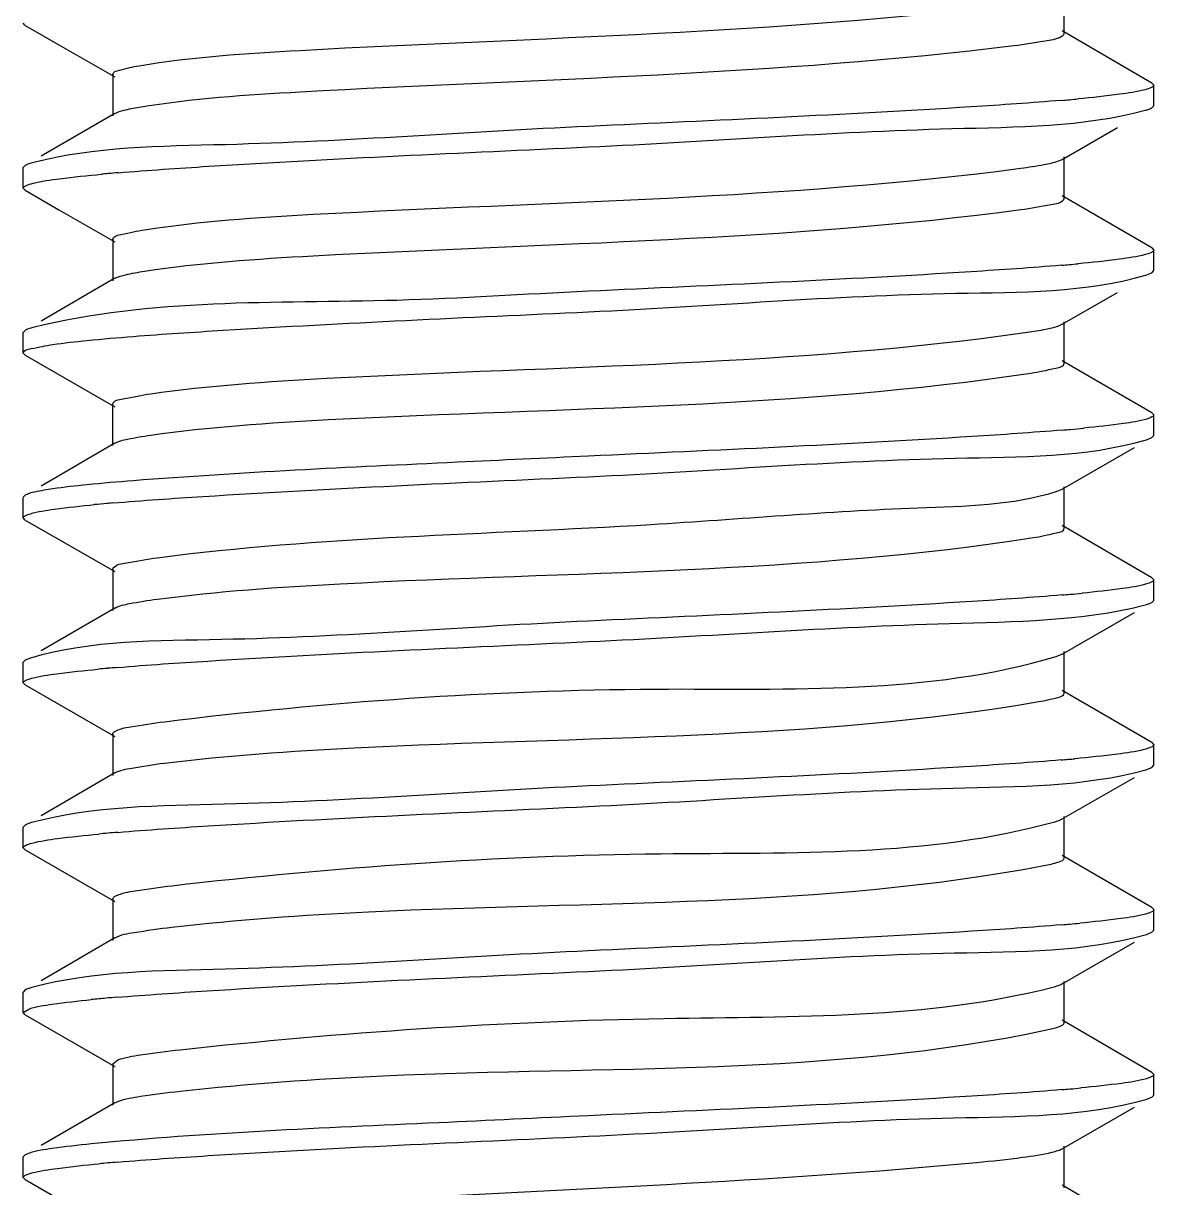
# Model space of a CAD drawing. Extents: x 1247970 to 1725648, y 860327 to 1277876.
# Drawn here: x 1330866.7 to 1330928.2, y 1200499.2 to 1200562.5 of the extents above; entities that cross this region are included whole.
import ezdxf

# ---------------------------------------------------------------- set-up
doc = ezdxf.new("R2010")
doc.units = 0
doc.header["$LTSCALE"] = 1000
doc.header["$MEASUREMENT"] = 0
doc.layers.get('0').update_dxf_attribs({"color": 254})
doc.layers.add('TK', color=4, linetype='Continuous')

# ---------------------------------------------------------------- blocks, each defined once
blk = doc.blocks.new('A$C63786A89')
at = {"linetype": 'Continuous'}
for p, q in [((-2093.675, 7918.257), (-2093.675, 7920.513)), ((-2150.231, 7918.696), (-2150.332, 7918.812)), ((-2150.231, 7918.696), (-2148.39, 7917.64)), ((-2088.903, 7915.56), (-2093.792, 7918.393)), ((-2148.39, 7917.64), (-2145.341, 7915.889)), ((-2145.461, 7916.027), (-2145.461, 7913.771)), ((-2088.903, 7915.56), (-2088.804, 7915.445)), ((-2088.804, 7914.325), (-2088.804, 7915.445)), ((-2088.904, 7914.21), (-2088.804, 7914.325)), ((-2145.343, 7913.907), (-2149.364, 7911.576)), ((-2093.794, 7911.403), (-2090.775, 7913.136)), ((-2093.988, 7911.318), (-2093.795, 7911.403)), ((-2093.675, 7909.284), (-2093.675, 7911.54)), ((-2150.233, 7911.073), (-2150.332, 7910.958)), ((-2150.332, 7909.839), (-2150.332, 7910.959)), ((-2150.231, 7909.723), (-2150.332, 7909.84)), ((-2150.231, 7909.723), (-2148.39, 7908.667)), ((-2088.903, 7906.587), (-2093.792, 7909.42)), ((-2093.695, 7909.228), (-2093.675, 7909.284)), ((-2148.39, 7908.667), (-2145.341, 7906.917)), ((-2145.461, 7907.054), (-2145.461, 7904.798)), ((-2088.903, 7906.587), (-2088.804, 7906.472)), ((-2088.804, 7905.353), (-2088.804, 7906.472)), ((-2145.343, 7904.934), (-2149.364, 7902.604)), ((-2089.174, 7905.131), (-2088.905, 7905.237)), ((-2088.904, 7905.237), (-2088.804, 7905.353)), ((-2093.794, 7902.43), (-2090.775, 7904.164)), ((-2094.021, 7902.334), (-2093.795, 7902.43)), ((-2093.675, 7900.311), (-2093.675, 7902.568)), ((-2150.233, 7902.1), (-2150.332, 7901.986)), ((-2150.332, 7900.866), (-2150.332, 7901.986)), ((-2150.332, 7900.866), (-2150.33, 7900.882)), ((-2150.231, 7900.75), (-2150.332, 7900.866)), ((-2150.231, 7900.75), (-2145.341, 7897.944)), ((-2088.903, 7897.614), (-2093.792, 7900.448)), ((-2145.459, 7895.841), (-2145.459, 7898.097)), ((-2088.903, 7897.614), (-2088.804, 7897.499)), ((-2088.804, 7896.38), (-2088.804, 7897.499)), ((-2145.343, 7895.961), (-2149.364, 7893.631)), ((-2089.191, 7896.153), (-2088.905, 7896.264)), ((-2088.905, 7896.264), (-2088.804, 7896.38)), ((-2093.794, 7893.457), (-2089.847, 7895.724)), ((-2094.064, 7893.347), (-2093.795, 7893.457)), ((-2093.675, 7891.339), (-2093.675, 7893.595)), ((-2150.332, 7891.893), (-2150.332, 7893.013)), ((-2150.233, 7893.127), (-2150.33, 7893.029)), ((-2150.231, 7891.778), (-2150.332, 7891.893)), ((-2150.231, 7891.778), (-2145.341, 7888.971)), ((-2088.903, 7888.641), (-2093.792, 7891.475)), ((-2145.461, 7889.108), (-2145.461, 7886.852)), ((-2145.46, 7889.108), (-2145.434, 7889.173)), ((-2088.903, 7888.641), (-2088.804, 7888.527)), ((-2088.804, 7887.407), (-2088.804, 7888.526)), ((-2088.905, 7887.291), (-2088.804, 7887.406)), ((-2145.343, 7886.988), (-2149.364, 7884.658)), ((-2093.794, 7884.484), (-2089.847, 7886.751)), ((-2094.119, 7884.357), (-2093.796, 7884.484)), ((-2093.675, 7882.366), (-2093.675, 7884.622)), ((-2150.233, 7884.155), (-2150.332, 7884.04)), ((-2150.332, 7882.92), (-2150.332, 7884.04)), ((-2149.946, 7884.266), (-2150.232, 7884.155)), ((-2150.231, 7882.805), (-2150.332, 7882.92)), ((-2150.231, 7882.805), (-2145.341, 7879.998)), ((-2088.903, 7879.668), (-2093.792, 7882.502)), ((-2145.461, 7880.135), (-2145.461, 7877.879)), ((-2088.903, 7879.668), (-2088.804, 7879.553)), ((-2088.804, 7878.434), (-2088.804, 7879.554)), ((-2089.239, 7878.193), (-2088.905, 7878.318)), ((-2088.905, 7878.318), (-2088.804, 7878.434)), ((-2145.343, 7878.015), (-2149.364, 7875.685)), ((-2093.794, 7875.512), (-2089.847, 7877.778)), ((-2093.675, 7873.393), (-2093.675, 7875.649)), ((-2150.233, 7875.182), (-2150.332, 7875.067)), ((-2150.332, 7873.948), (-2150.332, 7875.067)), ((-2150.231, 7873.832), (-2150.332, 7873.948)), ((-2150.231, 7873.832), (-2145.341, 7871.025)), ((-2088.903, 7870.695), (-2093.792, 7873.529)), ((-2145.461, 7871.163), (-2145.461, 7868.907)), ((-2088.903, 7870.695), (-2088.804, 7870.581)), ((-2088.804, 7869.461), (-2088.804, 7870.581)), ((-2089.204, 7869.23), (-2088.905, 7869.346)), ((-2088.905, 7869.346), (-2088.804, 7869.462)), ((-2145.343, 7869.043), (-2149.364, 7866.712)), ((-2093.794, 7866.539), (-2089.847, 7868.805)), ((-2150.233, 7866.209), (-2150.332, 7866.094)), ((-2150.332, 7864.975), (-2150.332, 7866.094)), ((-2093.675, 7864.42), (-2093.675, 7866.676)), ((-2150.332, 7864.975), (-2149.997, 7865.186)), ((-2150.231, 7864.859), (-2150.332, 7864.975)), ((-2150.231, 7864.859), (-2145.341, 7862.052)), ((-2088.903, 7861.722), (-2093.792, 7864.556)), ((-2145.461, 7862.19), (-2145.179, 7862.401)), ((-2145.461, 7862.19), (-2145.461, 7859.934)), ((-2088.903, 7861.722), (-2088.804, 7861.609)), ((-2088.804, 7860.488), (-2088.804, 7861.608)), ((-2088.905, 7860.373), (-2088.804, 7860.489)), ((-2145.343, 7860.07), (-2149.364, 7857.739)), ((-2145.343, 7860.07), (-2145.179, 7860.145)), ((-2093.794, 7857.566), (-2089.847, 7859.832)), ((-2089.227, 7860.251), (-2088.905, 7860.373)), ((-2150.233, 7857.236), (-2150.332, 7857.122)), ((-2149.997, 7857.332), (-2150.233, 7857.236)), ((-2093.675, 7855.447), (-2093.675, 7857.703)), ((-2150.332, 7856.002), (-2150.332, 7857.121)), ((-2150.231, 7855.886), (-2150.332, 7856.002)), ((-2150.231, 7855.886), (-2145.341, 7853.08)), ((-2088.903, 7852.75), (-2093.792, 7855.583))]:
    blk.add_line(p, q, dxfattribs=at)
for centre, radius, start, end in [((-2104.143, 8036.444), 122.262, 274.84405, 275.043), ((-2102.589, 8018.859), 104.609, 275.04172, 275.30081), ((-2136.245, 7803.067), 107.981, 95.02598, 95.21875), ((-2134.689, 7785.34), 125.776, 94.7799, 95.0244), ((-2104.14, 8027.446), 122.237, 274.84417, 275.04362), ((-2102.575, 8009.734), 104.456, 275.04226, 275.30483), ((-2103.971, 8016.526), 120.283, 274.86449, 275.07663), ((-2101.944, 7993.837), 97.503, 275.06985, 275.49627), ((-2135.305, 7774.468), 118.675, 94.90975, 95.06829), ((-2137.035, 7793.85), 99.216, 95.06194, 95.44821), ((-2104.018, 8008.09), 120.822, 274.85893, 275.06692), ((-2102.133, 7986.921), 99.569, 275.06211, 275.43645), ((-2136.64, 7780.541), 103.57, 95.04434, 95.32965), ((-2134.796, 7759.657), 124.536, 94.79108, 95.04483), ((-2102.95, 7986.985), 108.642, 275.02465, 275.20121), ((-2104.249, 8001.774), 123.489, 274.83116, 275.02414), ((-2136.553, 7770.602), 104.54, 95.04051, 95.30428), ((-2134.776, 7750.457), 124.763, 94.78942, 95.04046), ((-2104.092, 7990.992), 121.673, 274.84986, 275.05337), ((-2102.385, 7971.749), 102.354, 275.05071, 275.36048), ((-2137.427, 7771.258), 94.872, 95.07946, 95.56604), ((-2135.041, 7744.593), 121.644, 94.81412, 95.0871), ((-2104.055, 7981.593), 121.245, 274.85454, 275.05949), ((-2102.276, 7961.573), 101.146, 275.05598, 275.39238), ((-2136.518, 7752.271), 104.927, 95.03893, 95.29401), ((-2134.769, 7732.426), 124.849, 94.78869, 95.03867)]:
    blk.add_arc(centre, radius, start, end, dxfattribs=at)
for points, knots in [([(-2144.032, 7916.503), (-2141.136, 7916.991), (-2125.223, 7918.006), (-2109.295, 7918.264), (-2096.417, 7919.85)], [0, 0, 0, 0, 0.184569, 1, 1, 1, 1]), ([(-2096.417, 7917.594), (-2095.812, 7917.669), (-2094.937, 7917.825), (-2093.987, 7917.971), (-2093.745, 7918.152)], [0, 0, 0, 0, 0.66863, 1, 1, 1, 1]), ([(-2093.745, 7918.152), (-2093.725, 7918.167), (-2093.692, 7918.196), (-2093.675, 7918.239), (-2093.675, 7918.257)], [0, 0, 0, 0, 0.573432, 1, 1, 1, 1]), ([(-2144.032, 7914.247), (-2141.136, 7914.735), (-2125.223, 7915.75), (-2109.295, 7916.008), (-2096.417, 7917.594)], [0, 0, 0, 0, 0.184569, 1, 1, 1, 1]), ([(-2145.46, 7916.027), (-2145.459, 7916.171), (-2144.785, 7916.349), (-2144.391, 7916.443), (-2144.032, 7916.503)], [0, 0, 0, 0, 0.283339, 1, 1, 1, 1]), ([(-2089.274, 7915.195), (-2089.728, 7915.074), (-2090.949, 7914.899), (-2092.169, 7914.767), (-2092.924, 7914.697)], [0, 0, 0, 0, 0.382673, 1, 1, 1, 1]), ([(-2088.805, 7915.445), (-2088.805, 7915.388), (-2088.997, 7915.267), (-2089.154, 7915.227), (-2089.274, 7915.195)], [0, 0, 0, 0, 0.314665, 1, 1, 1, 1]), ([(-2145.342, 7913.907), (-2145.196, 7913.991), (-2144.753, 7914.113), (-2144.312, 7914.2), (-2144.032, 7914.247)], [0, 0, 0, 0, 0.372448, 1, 1, 1, 1]), ([(-2093.818, 7914.618), (-2095.456, 7914.479), (-2104.034, 7913.896), (-2112.623, 7913.524), (-2119.568, 7913.202)], [0, 0, 0, 0, 0.191225, 1, 1, 1, 1]), ([(-2119.568, 7912.082), (-2112.974, 7912.388), (-2102.942, 7913.183), (-2092.673, 7913.166), (-2089.27, 7914.076)], [0, 0, 0, 0, 0.652031, 1, 1, 1, 1]), ([(-2089.27, 7914.076), (-2089.198, 7914.096), (-2089.073, 7914.133), (-2088.953, 7914.183), (-2088.905, 7914.21)], [0, 0, 0, 0, 0.580369, 1, 1, 1, 1]), ([(-2119.568, 7913.202), (-2126.153, 7912.896), (-2136.184, 7912.11), (-2146.444, 7912.112), (-2149.853, 7911.211)], [0, 0, 0, 0, 0.651492, 1, 1, 1, 1]), ([(-2145.17, 7910.678), (-2143.532, 7910.815), (-2135.003, 7911.391), (-2126.463, 7911.762), (-2119.568, 7912.082)], [0, 0, 0, 0, 0.192343, 1, 1, 1, 1]), ([(-2149.853, 7911.211), (-2149.929, 7911.191), (-2150.058, 7911.153), (-2150.183, 7911.101), (-2150.232, 7911.073)], [0, 0, 0, 0, 0.582536, 1, 1, 1, 1]), ([(-2096.035, 7910.926), (-2095.615, 7910.981), (-2094.928, 7911.085), (-2094.244, 7911.227), (-2093.988, 7911.318)], [0, 0, 0, 0, 0.609532, 1, 1, 1, 1]), ([(-2149.797, 7910.106), (-2149.326, 7910.224), (-2148.08, 7910.399), (-2146.833, 7910.53), (-2146.067, 7910.6)], [0, 0, 0, 0, 0.387005, 1, 1, 1, 1]), ([(-2143.729, 7907.579), (-2140.692, 7908.045), (-2124.766, 7909.094), (-2108.79, 7909.239), (-2096.035, 7910.926)], [0, 0, 0, 0, 0.192759, 1, 1, 1, 1]), ([(-2150.33, 7909.84), (-2150.329, 7909.903), (-2150.107, 7910.028), (-2149.933, 7910.072), (-2149.797, 7910.106)], [0, 0, 0, 0, 0.309984, 1, 1, 1, 1]), ([(-2096.035, 7908.67), (-2095.483, 7908.743), (-2094.755, 7908.909), (-2093.841, 7909.026), (-2093.695, 7909.228)], [0, 0, 0, 0, 0.690989, 1, 1, 1, 1]), ([(-2143.729, 7905.323), (-2140.692, 7905.789), (-2124.766, 7906.838), (-2108.79, 7906.983), (-2096.035, 7908.67)], [0, 0, 0, 0, 0.192759, 1, 1, 1, 1]), ([(-2145.461, 7907.054), (-2145.46, 7907.224), (-2144.623, 7907.398), (-2144.164, 7907.513), (-2143.729, 7907.579)], [0, 0, 0, 0, 0.279022, 1, 1, 1, 1]), ([(-2089.27, 7906.223), (-2089.724, 7906.102), (-2090.944, 7905.926), (-2092.163, 7905.795), (-2092.917, 7905.725)], [0, 0, 0, 0, 0.382429, 1, 1, 1, 1]), ([(-2088.805, 7906.472), (-2088.805, 7906.415), (-2088.995, 7906.295), (-2089.151, 7906.255), (-2089.27, 7906.223)], [0, 0, 0, 0, 0.315002, 1, 1, 1, 1]), ([(-2093.818, 7905.645), (-2095.456, 7905.506), (-2104.033, 7904.923), (-2112.622, 7904.551), (-2119.568, 7904.229)], [0, 0, 0, 0, 0.191214, 1, 1, 1, 1]), ([(-2145.342, 7904.934), (-2145.167, 7905.035), (-2144.618, 7905.17), (-2144.077, 7905.27), (-2143.729, 7905.323)], [0, 0, 0, 0, 0.364209, 1, 1, 1, 1]), ([(-2119.568, 7903.109), (-2112.899, 7903.419), (-2102.86, 7904.293), (-2092.508, 7904.131), (-2089.174, 7905.131)], [0, 0, 0, 0, 0.657328, 1, 1, 1, 1]), ([(-2119.568, 7904.229), (-2123.046, 7904.067), (-2133.092, 7903.386), (-2143.378, 7903.859), (-2149.797, 7902.252)], [0, 0, 0, 0, 0.344782, 1, 1, 1, 1]), ([(-2144.352, 7901.772), (-2142.718, 7901.9), (-2134.461, 7902.438), (-2126.195, 7902.802), (-2119.568, 7903.109)], [0, 0, 0, 0, 0.198122, 1, 1, 1, 1]), ([(-2149.797, 7902.252), (-2149.885, 7902.23), (-2150.033, 7902.189), (-2150.177, 7902.132), (-2150.232, 7902.1)], [0, 0, 0, 0, 0.588369, 1, 1, 1, 1]), ([(-2095.681, 7902.002), (-2095.347, 7902.049), (-2094.79, 7902.139), (-2094.237, 7902.261), (-2094.021, 7902.334)], [0, 0, 0, 0, 0.59712, 1, 1, 1, 1]), ([(-2148.726, 7901.33), (-2148.108, 7901.42), (-2146.651, 7901.581), (-2145.19, 7901.706), (-2144.352, 7901.772)], [0, 0, 0, 0, 0.426291, 1, 1, 1, 1]), ([(-2143.397, 7898.655), (-2140.225, 7899.103), (-2124.3, 7900.175), (-2108.294, 7900.199), (-2095.681, 7902.002)], [0, 0, 0, 0, 0.200934, 1, 1, 1, 1]), ([(-2150.33, 7900.882), (-2150.291, 7901.04), (-2149.574, 7901.153), (-2149.12, 7901.272), (-2148.726, 7901.33)], [0, 0, 0, 0, 0.289379, 1, 1, 1, 1]), ([(-2095.484, 7899.775), (-2095.029, 7899.843), (-2094.554, 7899.963), (-2093.674, 7900.135), (-2093.675, 7900.311)], [0, 0, 0, 0, 0.721883, 1, 1, 1, 1]), ([(-2143.397, 7896.399), (-2140.189, 7896.852), (-2124.199, 7897.932), (-2108.113, 7897.876), (-2095.484, 7899.775)], [0, 0, 0, 0, 0.202389, 1, 1, 1, 1]), ([(-2145.459, 7898.097), (-2145.418, 7898.299), (-2144.476, 7898.43), (-2143.904, 7898.583), (-2143.397, 7898.655)], [0, 0, 0, 0, 0.28649, 1, 1, 1, 1]), ([(-2089.174, 7897.277), (-2089.59, 7897.152), (-2090.74, 7896.981), (-2091.886, 7896.851), (-2092.605, 7896.782)], [0, 0, 0, 0, 0.375655, 1, 1, 1, 1]), ([(-2088.805, 7897.499), (-2088.805, 7897.451), (-2088.949, 7897.343), (-2089.079, 7897.306), (-2089.174, 7897.277)], [0, 0, 0, 0, 0.325485, 1, 1, 1, 1]), ([(-2093.771, 7896.676), (-2095.409, 7896.537), (-2104.002, 7895.952), (-2112.606, 7895.579), (-2119.568, 7895.256)], [0, 0, 0, 0, 0.190804, 1, 1, 1, 1]), ([(-2145.342, 7895.961), (-2145.136, 7896.08), (-2144.471, 7896.226), (-2143.821, 7896.339), (-2143.397, 7896.399)], [0, 0, 0, 0, 0.357344, 1, 1, 1, 1]), ([(-2119.568, 7894.137), (-2112.913, 7894.445), (-2102.874, 7895.304), (-2092.538, 7895.17), (-2089.191, 7896.153)], [0, 0, 0, 0, 0.656341, 1, 1, 1, 1]), ([(-2119.568, 7895.256), (-2121.946, 7895.146), (-2130.21, 7894.755), (-2138.477, 7894.378), (-2144.352, 7893.918)], [0, 0, 0, 0, 0.287778, 1, 1, 1, 1]), ([(-2145.462, 7892.708), (-2143.825, 7892.848), (-2135.199, 7893.439), (-2126.562, 7893.812), (-2119.568, 7894.137)], [0, 0, 0, 0, 0.190064, 1, 1, 1, 1]), ([(-2148.726, 7893.476), (-2149.053, 7893.429), (-2149.557, 7893.339), (-2150.071, 7893.22), (-2150.232, 7893.127)], [0, 0, 0, 0, 0.640288, 1, 1, 1, 1]), ([(-2144.352, 7893.918), (-2145.19, 7893.853), (-2146.651, 7893.728), (-2148.108, 7893.566), (-2148.726, 7893.476)], [0, 0, 0, 0, 0.573709, 1, 1, 1, 1]), ([(-2143.038, 7889.731), (-2134.139, 7890.893), (-2120.23, 7891.049), (-2104.019, 7892.481), (-2096.488, 7892.572), (-2094.064, 7893.347)], [0, 0, 0, 0, 0.548146, 0.844542, 1, 1, 1, 1]), ([(-2150.33, 7891.893), (-2150.331, 7891.942), (-2150.18, 7892.053), (-2150.045, 7892.091), (-2149.946, 7892.12)], [0, 0, 0, 0, 0.323337, 1, 1, 1, 1]), ([(-2149.946, 7892.12), (-2149.521, 7892.245), (-2148.352, 7892.418), (-2147.185, 7892.548), (-2146.455, 7892.618)], [0, 0, 0, 0, 0.37658, 1, 1, 1, 1]), ([(-2143.038, 7887.475), (-2139.734, 7887.906), (-2123.829, 7889.002), (-2107.806, 7888.883), (-2095.354, 7890.821)], [0, 0, 0, 0, 0.209115, 1, 1, 1, 1]), ([(-2095.354, 7890.821), (-2094.932, 7890.887), (-2094.484, 7890.998), (-2093.676, 7891.173), (-2093.675, 7891.339)], [0, 0, 0, 0, 0.720329, 1, 1, 1, 1]), ([(-2145.434, 7889.173), (-2145.27, 7889.372), (-2144.354, 7889.493), (-2143.599, 7889.658), (-2143.038, 7889.731)], [0, 0, 0, 0, 0.313059, 1, 1, 1, 1]), ([(-2089.191, 7888.3), (-2089.618, 7888.174), (-2090.793, 7888.001), (-2091.966, 7887.87), (-2092.699, 7887.8)], [0, 0, 0, 0, 0.376512, 1, 1, 1, 1]), ([(-2088.805, 7888.527), (-2088.804, 7888.477), (-2088.956, 7888.366), (-2089.091, 7888.329), (-2089.191, 7888.3)], [0, 0, 0, 0, 0.323091, 1, 1, 1, 1]), ([(-2093.784, 7887.702), (-2095.422, 7887.563), (-2104.01, 7886.979), (-2112.611, 7886.606), (-2119.568, 7886.283)], [0, 0, 0, 0, 0.190924, 1, 1, 1, 1]), ([(-2145.343, 7886.988), (-2145.104, 7887.126), (-2144.312, 7887.281), (-2143.545, 7887.409), (-2143.038, 7887.475)], [0, 0, 0, 0, 0.350959, 1, 1, 1, 1]), ([(-2119.568, 7885.164), (-2113.02, 7885.468), (-2102.997, 7886.223), (-2092.774, 7886.277), (-2089.334, 7887.141)], [0, 0, 0, 0, 0.6489, 1, 1, 1, 1]), ([(-2089.334, 7887.141), (-2089.248, 7887.163), (-2089.102, 7887.204), (-2088.96, 7887.26), (-2088.906, 7887.291)], [0, 0, 0, 0, 0.587153, 1, 1, 1, 1]), ([(-2119.568, 7886.283), (-2126.223, 7885.974), (-2136.262, 7885.115), (-2146.6, 7885.25), (-2149.946, 7884.266)], [0, 0, 0, 0, 0.656407, 1, 1, 1, 1]), ([(-2145.197, 7883.757), (-2143.559, 7883.895), (-2135.022, 7884.472), (-2126.473, 7884.843), (-2119.568, 7885.164)], [0, 0, 0, 0, 0.19211, 1, 1, 1, 1]), ([(-2142.652, 7880.807), (-2133.778, 7881.887), (-2117.691, 7883.06), (-2101.093, 7882.265), (-2094.119, 7884.357)], [0, 0, 0, 0, 0.551104, 1, 1, 1, 1]), ([(-2149.879, 7883.166), (-2149.43, 7883.288), (-2148.22, 7883.462), (-2147.011, 7883.593), (-2146.26, 7883.664)], [0, 0, 0, 0, 0.381514, 1, 1, 1, 1]), ([(-2150.33, 7882.92), (-2150.33, 7882.976), (-2150.147, 7883.095), (-2149.995, 7883.134), (-2149.879, 7883.166)], [0, 0, 0, 0, 0.316351, 1, 1, 1, 1]), ([(-2095.056, 7881.897), (-2094.708, 7881.957), (-2094.326, 7882.048), (-2093.676, 7882.226), (-2093.675, 7882.366)], [0, 0, 0, 0, 0.715831, 1, 1, 1, 1]), ([(-2142.652, 7878.551), (-2139.221, 7878.969), (-2123.353, 7880.085), (-2107.326, 7879.797), (-2095.056, 7881.897)], [0, 0, 0, 0, 0.217318, 1, 1, 1, 1]), ([(-2145.379, 7880.249), (-2145.123, 7880.427), (-2144.163, 7880.577), (-2143.266, 7880.732), (-2142.652, 7880.807)], [0, 0, 0, 0, 0.334679, 1, 1, 1, 1]), ([(-2145.46, 7880.135), (-2145.46, 7880.155), (-2145.44, 7880.203), (-2145.402, 7880.233), (-2145.379, 7880.249)], [0, 0, 0, 0, 0.419089, 1, 1, 1, 1]), ([(-2088.805, 7879.553), (-2088.806, 7879.49), (-2089.027, 7879.365), (-2089.199, 7879.322), (-2089.334, 7879.288)], [0, 0, 0, 0, 0.310028, 1, 1, 1, 1]), ([(-2089.334, 7879.288), (-2089.809, 7879.169), (-2091.068, 7878.992), (-2092.327, 7878.86), (-2093.101, 7878.79)], [0, 0, 0, 0, 0.386351, 1, 1, 1, 1]), ([(-2145.343, 7878.015), (-2145.069, 7878.174), (-2144.14, 7878.335), (-2143.247, 7878.478), (-2142.652, 7878.551)], [0, 0, 0, 0, 0.345558, 1, 1, 1, 1]), ([(-2093.849, 7878.724), (-2095.487, 7878.586), (-2104.054, 7878.004), (-2112.633, 7877.632), (-2119.568, 7877.31)], [0, 0, 0, 0, 0.191458, 1, 1, 1, 1]), ([(-2119.568, 7876.191), (-2112.951, 7876.498), (-2102.915, 7877.315), (-2092.622, 7877.257), (-2089.239, 7878.193)], [0, 0, 0, 0, 0.65367, 1, 1, 1, 1]), ([(-2119.568, 7877.31), (-2126.172, 7877.004), (-2136.206, 7876.199), (-2146.485, 7876.234), (-2149.879, 7875.312)], [0, 0, 0, 0, 0.652766, 1, 1, 1, 1]), ([(-2145.193, 7874.785), (-2143.555, 7874.922), (-2135.019, 7875.499), (-2126.471, 7875.87), (-2119.568, 7876.191)], [0, 0, 0, 0, 0.192162, 1, 1, 1, 1]), ([(-2149.879, 7875.312), (-2149.949, 7875.293), (-2150.07, 7875.257), (-2150.186, 7875.208), (-2150.232, 7875.182)], [0, 0, 0, 0, 0.579608, 1, 1, 1, 1]), ([(-2142.239, 7871.883), (-2133.413, 7872.89), (-2117.473, 7874.032), (-2101.104, 7873.44), (-2094.192, 7875.363)], [0, 0, 0, 0, 0.553207, 1, 1, 1, 1]), ([(-2094.192, 7875.363), (-2094.113, 7875.385), (-2093.979, 7875.427), (-2093.848, 7875.482), (-2093.796, 7875.512)], [0, 0, 0, 0, 0.575844, 1, 1, 1, 1]), ([(-2149.86, 7874.198), (-2149.406, 7874.319), (-2148.188, 7874.494), (-2146.971, 7874.625), (-2146.217, 7874.695)], [0, 0, 0, 0, 0.382903, 1, 1, 1, 1]), ([(-2150.33, 7873.948), (-2150.33, 7874.005), (-2150.138, 7874.126), (-2149.98, 7874.166), (-2149.86, 7874.198)], [0, 0, 0, 0, 0.314538, 1, 1, 1, 1]), ([(-2094.786, 7872.973), (-2094.505, 7873.026), (-2094.184, 7873.101), (-2093.677, 7873.276), (-2093.675, 7873.393)], [0, 0, 0, 0, 0.710001, 1, 1, 1, 1]), ([(-2142.239, 7869.627), (-2138.685, 7870.032), (-2122.873, 7871.172), (-2106.849, 7870.677), (-2094.786, 7872.973)], [0, 0, 0, 0, 0.225562, 1, 1, 1, 1]), ([(-2145.294, 7871.325), (-2144.965, 7871.485), (-2143.923, 7871.658), (-2142.906, 7871.806), (-2142.239, 7871.883)], [0, 0, 0, 0, 0.35244, 1, 1, 1, 1]), ([(-2145.46, 7871.163), (-2145.46, 7871.193), (-2145.409, 7871.267), (-2145.338, 7871.303), (-2145.294, 7871.325)], [0, 0, 0, 0, 0.37926, 1, 1, 1, 1]), ([(-2088.805, 7870.581), (-2088.805, 7870.527), (-2088.98, 7870.41), (-2089.128, 7870.371), (-2089.239, 7870.34)], [0, 0, 0, 0, 0.318064, 1, 1, 1, 1]), ([(-2089.239, 7870.34), (-2089.682, 7870.218), (-2090.881, 7870.043), (-2092.079, 7869.912), (-2092.823, 7869.842)], [0, 0, 0, 0, 0.380366, 1, 1, 1, 1]), ([(-2145.343, 7869.043), (-2145.032, 7869.223), (-2143.957, 7869.387), (-2142.93, 7869.548), (-2142.239, 7869.627)], [0, 0, 0, 0, 0.340782, 1, 1, 1, 1]), ([(-2093.805, 7869.755), (-2095.442, 7869.616), (-2104.024, 7869.032), (-2112.618, 7868.66), (-2119.568, 7868.337)], [0, 0, 0, 0, 0.191085, 1, 1, 1, 1]), ([(-2119.568, 7867.218), (-2112.924, 7867.526), (-2102.886, 7868.372), (-2092.562, 7868.262), (-2089.204, 7869.23)], [0, 0, 0, 0, 0.655542, 1, 1, 1, 1]), ([(-2119.568, 7868.337), (-2126.157, 7868.032), (-2136.189, 7867.241), (-2146.454, 7867.251), (-2149.86, 7866.345)], [0, 0, 0, 0, 0.651762, 1, 1, 1, 1]), ([(-2145.249, 7865.807), (-2143.612, 7865.945), (-2135.057, 7866.525), (-2126.491, 7866.897), (-2119.568, 7867.218)], [0, 0, 0, 0, 0.191679, 1, 1, 1, 1]), ([(-2149.86, 7866.345), (-2149.934, 7866.325), (-2150.061, 7866.287), (-2150.184, 7866.237), (-2150.232, 7866.209)], [0, 0, 0, 0, 0.581807, 1, 1, 1, 1]), ([(-2141.799, 7862.958), (-2133.048, 7863.901), (-2117.271, 7864.993), (-2101.148, 7864.618), (-2094.292, 7866.364)], [0, 0, 0, 0, 0.554378, 1, 1, 1, 1]), ([(-2094.292, 7866.364), (-2094.192, 7866.389), (-2094.023, 7866.437), (-2093.859, 7866.502), (-2093.796, 7866.539)], [0, 0, 0, 0, 0.58561, 1, 1, 1, 1]), ([(-2149.997, 7865.186), (-2149.594, 7865.313), (-2148.464, 7865.483), (-2147.339, 7865.613), (-2146.629, 7865.683)], [0, 0, 0, 0, 0.372045, 1, 1, 1, 1]), ([(-2094.544, 7864.049), (-2094.324, 7864.096), (-2094.06, 7864.158), (-2093.677, 7864.325), (-2093.676, 7864.42)], [0, 0, 0, 0, 0.702291, 1, 1, 1, 1]), ([(-2141.799, 7860.702), (-2138.128, 7861.098), (-2122.392, 7862.266), (-2106.373, 7861.51), (-2094.544, 7864.049)], [0, 0, 0, 0, 0.233865, 1, 1, 1, 1]), ([(-2145.179, 7862.401), (-2144.786, 7862.548), (-2143.648, 7862.734), (-2142.519, 7862.881), (-2141.799, 7862.958)], [0, 0, 0, 0, 0.366756, 1, 1, 1, 1]), ([(-2089.204, 7861.377), (-2089.64, 7861.251), (-2090.834, 7861.077), (-2092.026, 7860.945), (-2092.771, 7860.875)], [0, 0, 0, 0, 0.377265, 1, 1, 1, 1]), ([(-2088.805, 7861.609), (-2088.804, 7861.558), (-2088.963, 7861.445), (-2089.101, 7861.407), (-2089.204, 7861.377)], [0, 0, 0, 0, 0.32129, 1, 1, 1, 1]), ([(-2145.179, 7860.145), (-2144.786, 7860.292), (-2143.648, 7860.478), (-2142.519, 7860.625), (-2141.799, 7860.702)], [0, 0, 0, 0, 0.366756, 1, 1, 1, 1]), ([(-2093.794, 7860.783), (-2095.432, 7860.644), (-2104.017, 7860.06), (-2112.614, 7859.687), (-2119.568, 7859.365)], [0, 0, 0, 0, 0.191018, 1, 1, 1, 1]), ([(-2119.568, 7858.245), (-2112.942, 7858.553), (-2102.905, 7859.38), (-2092.601, 7859.303), (-2089.227, 7860.251)], [0, 0, 0, 0, 0.654281, 1, 1, 1, 1]), ([(-2119.568, 7859.365), (-2122.289, 7859.238), (-2131.312, 7858.799), (-2140.348, 7858.443), (-2146.629, 7857.829)], [0, 0, 0, 0, 0.301542, 1, 1, 1, 1]), ([(-2145.191, 7856.839), (-2143.553, 7856.977), (-2135.018, 7857.554), (-2126.471, 7857.925), (-2119.568, 7858.245)], [0, 0, 0, 0, 0.192185, 1, 1, 1, 1]), ([(-2146.629, 7857.829), (-2147.339, 7857.76), (-2148.464, 7857.629), (-2149.594, 7857.459), (-2149.997, 7857.332)], [0, 0, 0, 0, 0.627955, 1, 1, 1, 1]), ([(-2098.44, 7856.823), (-2097.604, 7856.903), (-2096.231, 7857.051), (-2094.86, 7857.251), (-2094.332, 7857.381)], [0, 0, 0, 0, 0.606919, 1, 1, 1, 1]), ([(-2094.332, 7857.381), (-2094.224, 7857.407), (-2094.041, 7857.458), (-2093.863, 7857.527), (-2093.795, 7857.566)], [0, 0, 0, 0, 0.589295, 1, 1, 1, 1]), ([(-2149.86, 7856.252), (-2149.404, 7856.374), (-2148.18, 7856.549), (-2146.957, 7856.68), (-2146.199, 7856.751)], [0, 0, 0, 0, 0.382693, 1, 1, 1, 1]), ([(-2141.334, 7854.034), (-2138.3, 7854.343), (-2124.001, 7855.312), (-2109.668, 7855.752), (-2098.44, 7856.823)], [0, 0, 0, 0, 0.212809, 1, 1, 1, 1]), ([(-2150.33, 7856.002), (-2150.33, 7856.059), (-2150.138, 7856.18), (-2149.981, 7856.22), (-2149.86, 7856.252)], [0, 0, 0, 0, 0.314594, 1, 1, 1, 1])]:
    blk.add_open_spline(points, degree=3, knots=knots, dxfattribs=at)

msp = doc.modelspace()

# ---------------------------------------------------------------- block references
at = {"layer": 'TK'}
msp.add_blockref('A$C63786A89', (1333017.03, 1192643.735, -355), dxfattribs=at)

doc.saveas('drawing.dxf')
